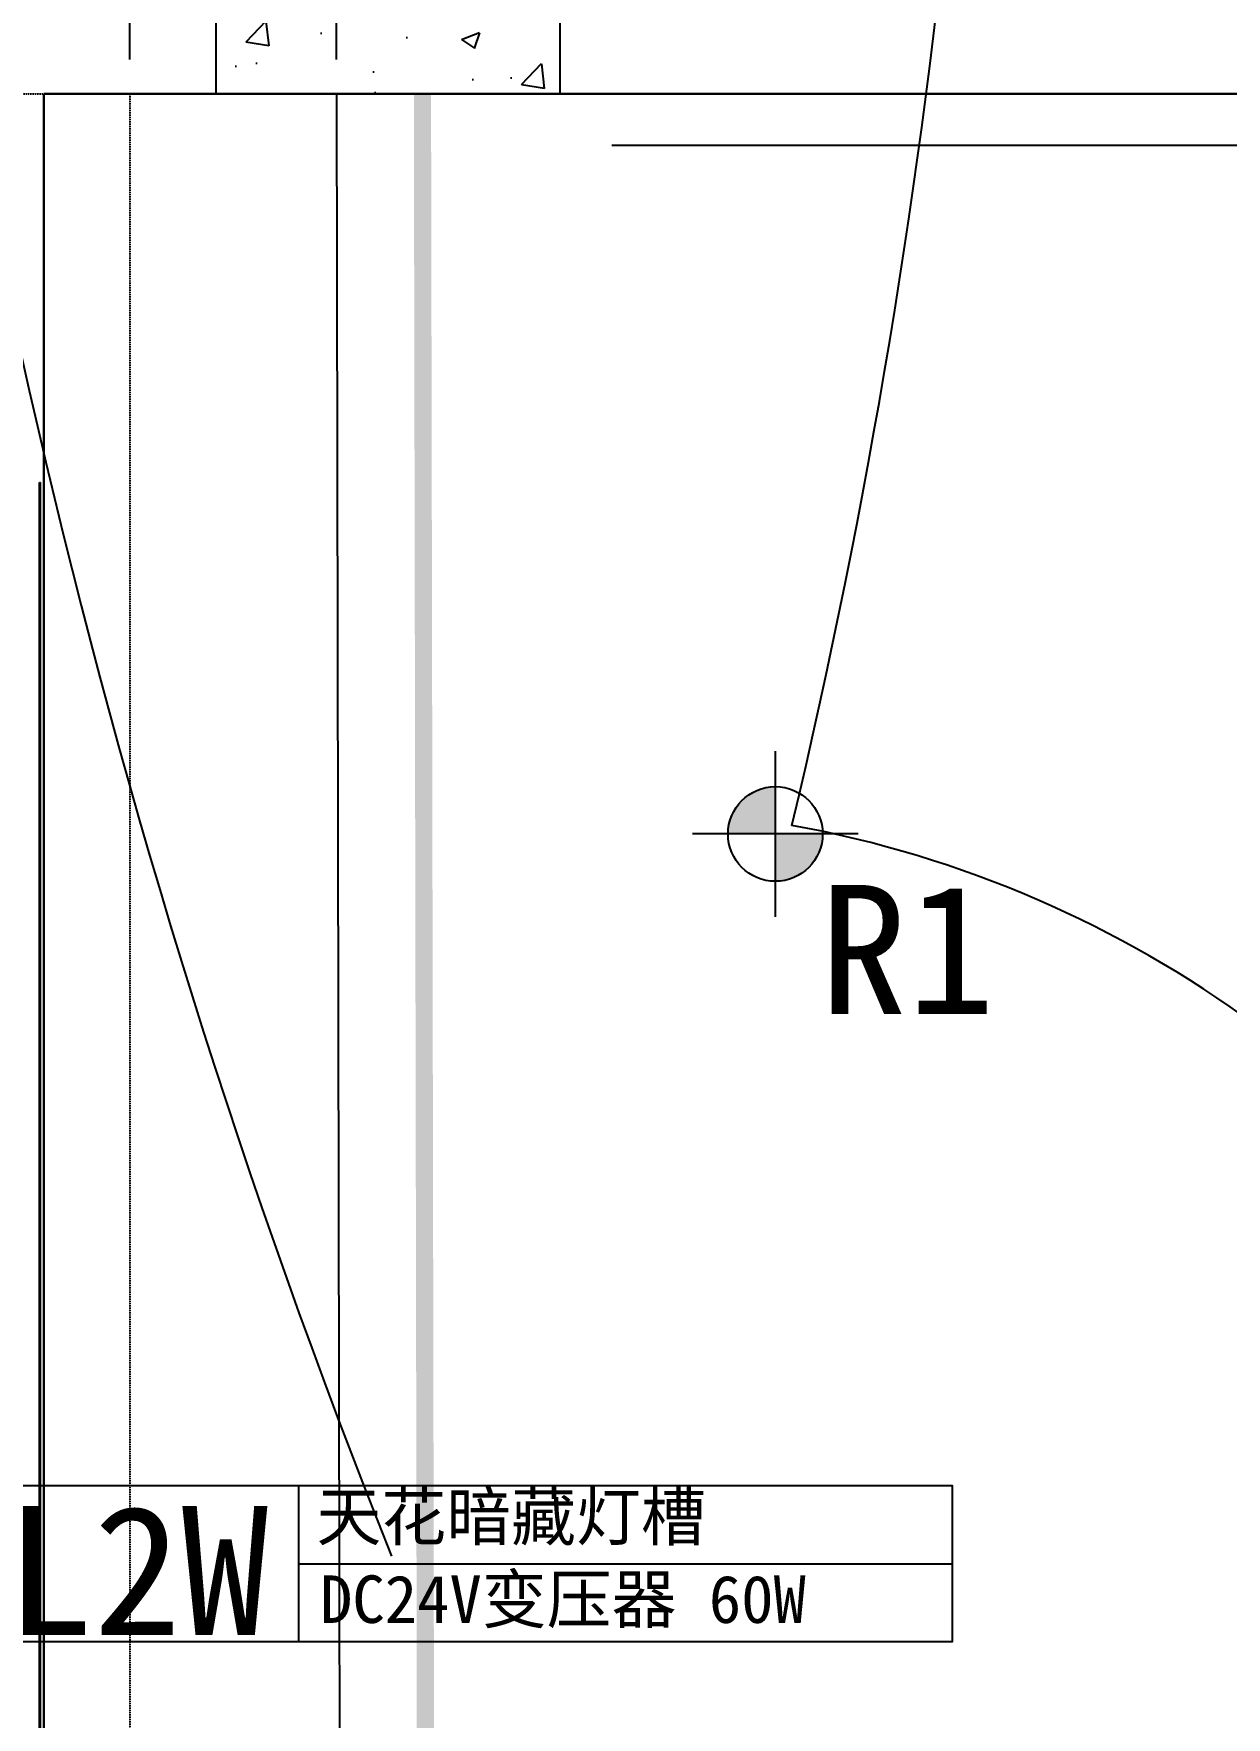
# Model space of a CAD drawing. Extents: x 11992 to 29481, y -6727 to 6811.
# Drawn here: x 17294 to 17987, y 2687 to 3665 of the extents above; entities that cross this region are included whole.
import ezdxf

# ---------------------------------------------------------------- set-up
doc = ezdxf.new("R2010")
doc.units = 0
doc.header["$MEASUREMENT"] = 0
doc.linetypes.add('DASHED', pattern=[19.05, 12.7, -6.35])
doc.layers.get('0').update_dxf_attribs({"color": 8, "linetype": 'CONTINUOUS'})
doc.layers.get('Defpoints').update_dxf_attribs({"color": 8, "linetype": 'CONTINUOUS'})
for name, color, linetype in [('DQ-BEAM-DASH', 8, 'DASHED'), ('DQ-GZ', 8, 'CONTINUOUS'), ('E_WINDOW', 8, 'CONTINUOUS'), ('FF-FINISH【完成面】', 8, 'CONTINUOUS'), ('RC-FIN', 8, 'CONTINUOUS'), ('WALL', 8, 'CONTINUOUS'), ('zoylight 2射灯', 1, 'CONTINUOUS'), ('zoylight 3编号', 7, 'CONTINUOUS'), ('zoylight 4标注', 9, 'CONTINUOUS'), ('zoylight 5回路', 4, 'CONTINUOUS')]:
    doc.layers.add(name, color=color, linetype=linetype)
doc.layers.add('zoylight 1灯带', color=1, linetype='CONTINUOUS', lineweight=30)
doc.styles.add('CCD-DIM', font='archs.shx', dxfattribs={"width": 0.8})
doc.styles.add('TFB MS 3mm at 1 to 25', font='arial.ttf', dxfattribs={"height": 75})
doc.styles.add('XZC', font='SIMPLEX.SHX', dxfattribs={"width": 0.7, "bigfont": 'hztxt.shx'})
doc.linetypes.add('LED_LINE', pattern='A,12.7,-5.08,["LED",XZC,S=2.54,R=0,X=-2.54,Y=-1.27],-6.35', length=24.13)
doc.dimstyles.new('zoylight_DIM_40', dxfattribs={"dimscale": 40, "dimtxt": 1.9, "dimasz": 0.4, "dimexe": 0.5, "dimexo": 0.5, "dimgap": 0.5, "dimtad": 1, "dimdec": 0, "dimrnd": 5, "dimzin": 12, "dimdsep": 46, "dimtxsty": 'CCD-DIM', "dimblk": 'CCD_Dimension_Tick', "dimcen": 0.125, "dimclrd": 44, "dimclre": 44, "dimclrt": 50, "dimadec": 0, "dimazin": 0, "dimtfac": 1, "dimtdec": 0, "dimtmove": 2, "dimatfit": 3, "dimldrblk": 'CCD_Leader_Dot', "dimfxl": 0, "dimtvp": 1, "dimtolj": 1, "dimtzin": 0, "dimarcsym": 0})

# ---------------------------------------------------------------- blocks, each defined once
blk = doc.blocks.new('A$C00F337EA')
h = blk.add_hatch()
h.set_pattern_fill('混凝土', color=9, scale=15, style=0)
h.set_pattern_definition([(50, (-276058.3, -137012.36), (107.589027, -9.41282), [11.25, -123.75]), (355, (-276058.3, -137012.36), (-20.8127, 112.82882), [9, -99]), (100.4514, (-276049.33, -137013.15), (86.776407, 103.41593), [9.56103, -105.171317]), (46.1842, (-276058.3, -136982.36), (160.08616, -24.82785), [16.875, -185.625]), (96.6356, (-276044.96, -136984.43), (140.199406, 146.11768), [14.34154, -157.75695]), (351.1842, (-276058.3, -136982.36), (140.19929, 146.11779), [13.5, -148.5]), (21, (-276043.3, -136989.86), (89.536058, -60.392834), [11.25, -123.75]), (326, (-276043.3, -136989.86), (36.4973, 108.772507), [9, -99]), (71.4514, (-276035.84, -136994.9), (126.033394, 48.379575), [9.56103, -105.171317]), (37.5, (-276058.3, -137012.364), (1.8239783, 49.934078), [0, -97.8, 0, -100.5, 0, -99.375]), (7.5, (-276058.3, -137012.364), (39.460431, 59.161757), [0, -57.3, 0, -95.55, 0, -37.875]), (327.5, (-276091.75, -137012.364), (80.0733654, -3.383231), [0, -37.5, 0, -117, 0, -155.25]), (317.5, (-276106.75, -137012.364), (87.477925, 15.015747), [0, -48.75, 0, -77.7, 0, -110.25])])
h.paths.add_polyline_path([(4600, 800), (4800, 800), (4800, 600), (4600, 600)])
at = {"layer": 'DQ-GZ'}
blk.add_lwpolyline([(4800, 800), (4600, 800), (4600, 600), (4800, 600)], close=True, dxfattribs=at)
blk = doc.blocks.new('MB-B')
at = {"layer": 'DQ-BEAM-DASH', "ltscale": 0.01}
for p, q in [((-15700, 8000), (-11400, 8000)), ((-12750, 8000), (-12750, 5000))]:
    blk.add_line(p, q, dxfattribs=at)
blk = doc.blocks.new('嵌入式射灯55')
at = {"layer": 'zoylight 2射灯'}
h = blk.add_hatch(color=256, dxfattribs=at)
h.dxf.hatch_style = 1
h.paths.add_polyline_path([(0, 0), (0, 27.5, 0.4142136), (-27.5, 0)])
h.paths.add_polyline_path([(0, -27.5, 0.4142136), (27.5, 0), (0, 0)])
for p, q in [((0, -48.125), (0, 48.125)), ((48.125, 0), (-48.125, 0))]:
    blk.add_line(p, q, dxfattribs=at)
blk.add_circle((0, 0), 27.5, dxfattribs=at)
blk = doc.blocks.new('CCD_Dimension_Tick')
at = {"color": 0, "linetype": 'ByBlock'}
for p, q in [((-1.091, 0), (0, 0)), ((0, 0), (1.091, 0))]:
    blk.add_line(p, q, dxfattribs=at)
at = {"color": 0, "linetype": 'Continuous', "const_width": 0.608}
blk.add_lwpolyline([(-0.61, -0.61), (0.61, 0.61)], dxfattribs=at)
blk = doc.blocks.new('*D139')
at = {"layer": 'Defpoints', "color": 0, "linetype": 'Continuous'}
for p in [(17469.62, 3693.91), (17349.62, 3630.55), (17469.62, 3630.55)]:
    blk.add_point(p, dxfattribs=at)
at = {"layer": 'zoylight 4标注', "color": 44, "lineweight": -2}
for p, q in [((17349.62, 3650.55), (17349.62, 3713.91)), ((17365.62, 3693.91), (17453.62, 3693.91))]:
    blk.add_line(p, q, dxfattribs=at)
at = {"layer": 'zoylight 4标注', "color": 44, "linetype": 'Continuous', "lineweight": -2}
blk.add_line((17469.62, 3650.55), (17469.62, 3713.91), dxfattribs=at)
at = {"layer": 'zoylight 4标注', "color": 44, "linetype": 'Continuous', "lineweight": -2, "xscale": 16, "yscale": 16, "zscale": 16, "rotation": 180}
blk.add_blockref('CCD_Dimension_Tick', (17349.62, 3693.91), dxfattribs=at)
at = {"layer": 'zoylight 4标注', "color": 44, "linetype": 'Continuous', "lineweight": -2, "xscale": 16, "yscale": 16, "zscale": 16}
blk.add_blockref('CCD_Dimension_Tick', (17469.62, 3693.91), dxfattribs=at)
at = {"layer": 'zoylight 4标注', "color": 50, "linetype": 'Continuous', "insert": (17409.62, 3781.91), "char_height": 76, "attachment_point": 5, "style": 'CCD-DIM'}
blk.add_mtext('\\A1;120', dxfattribs=at)
blk = doc.blocks.new('CCD_Leader_Dot')
at = {"color": 0, "linetype": 'ByBlock'}
blk.add_line((-5, 0), (-10, 0), dxfattribs=at)
at = {"color": 0, "linetype": 'ByBlock', "const_width": 5}
blk.add_lwpolyline([(-2.5, 0, 1), (2.5, 0, 1)], format="xyb", close=True, dxfattribs=at)
blk = doc.blocks.new('dfddd')
for p, q in [((0, 90.49), (0, 0)), ((0, 45.25), (380.17, 45.25))]:
    blk.add_line(p, q)
blk.add_lwpolyline([(-233.26, 0), (380.17, 0), (380.17, 90.49), (-233.26, 90.49)], close=True)

msp = doc.modelspace()

# ---------------------------------------------------------------- linework, layer by layer
for p, q in [((17299.62, 1800.6, 559.57), (17299.64, 3630.6, 559.57)), ((17299.62, 1800.6, 429.57), (17299.64, 3630.6, 429.57)), ((17299.62, 1800.6, 429.57), (17299.64, 3630.6, 429.57)), ((17299.62, 1800.6, -40.43), (17299.64, 3630.6, -40.43)), ((17299.64, 3630.6, 559.57), (17299.62, 1800.6, 559.57)), ((17299.62, 1800.6, -2440.43), (17299.64, 3630.6, -2440.43)), ((17299.62, 1800.6, -2440.43), (17299.64, 3630.6, -2440.43)), ((17299.62, 1800.6, -2640.43), (17299.64, 3630.6, -2640.43)), ((17299.64, 3630.6, 559.57), (17599.62, 3630.6, 559.57)), ((17599.62, 3630.6, 429.57), (17299.64, 3630.6, 429.57)), ((17299.64, 3630.6, 559.57), (17299.64, 3630.6, 429.57)), ((17599.62, 3630.6, 429.57), (17299.64, 3630.6, 429.57)), ((17599.62, 3630.6, -40.43), (17299.64, 3630.6, -40.43)), ((17299.64, 3630.6, 429.57), (17299.64, 3630.6, -40.43)), ((17599.62, 3630.6, 559.57), (17299.64, 3630.6, 559.57)), ((17599.62, 3630.6, -2440.43), (17299.64, 3630.6, -2440.43)), ((17299.64, 3630.6, 559.57), (17299.64, 3630.6, -2440.43)), ((17599.62, 3630.6, -2440.43), (17299.64, 3630.6, -2440.43)), ((17599.62, 3630.6, -2640.43), (17299.64, 3630.6, -2640.43)), ((17299.64, 3630.6, -2440.43), (17299.64, 3630.6, -2640.43)), ((17599.62, 3630.6, 559.57), (17599.62, 3630.6, 429.57)), ((17599.62, 3630.6, 429.57), (17599.62, 3630.6, -40.43)), ((17599.62, 3630.6, -2440.43), (18449.61, 3630.6, -2440.43)), ((17599.62, 3630.6, -2440.43), (17599.62, 3630.6, -1860.43)), ((18449.61, 3630.6, -1860.43), (17599.62, 3630.6, -1860.43)), ((17599.62, 3630.6, 559.57), (17599.62, 3630.6, -2440.43)), ((17599.62, 3630.6, -2440.43), (17599.62, 3630.6, -2640.43)), ((17297.04, 2604.6, -2461.42), (17297.04, 3404.6, -2461.42)), ((17297.04, 3404.6, -2461.42), (17297.63, 3404.6, -2441.43)), ((17297.63, 3404.6, -2461.43), (17297.63, 3404.6, -2441.43)), ((17297.63, 2604.6, -2441.43), (17297.63, 3404.6, -2441.43))]:
    msp.add_line(p, q)
msp.add_lwpolyline([(17469.62, 3630.55), (17472.92, 1804.6)])
at = {"layer": 'DQ-GZ'}
msp.add_lwpolyline([(17599.62, 3830.55), (17399.62, 3830.55), (17399.62, 3630.55), (17599.62, 3630.55)], close=True, dxfattribs=at)
at = {"layer": 'FF-FINISH【完成面】', "linetype": 'ByBlock'}
msp.add_line((18519.61, 3600.55), (17629.62, 3600.55, 0), dxfattribs=at)
at = {"layer": 'RC-FIN', "linetype": 'ByBlock'}
msp.add_line((18419.61, 3600.55), (17629.62, 3600.55), dxfattribs=at)
at = {"layer": 'WALL'}
for p in [(17299.62, 1800.55), (17399.61, 3630.55)]:
    msp.add_line(p, (17299.63, 3630.55), dxfattribs=at)
at = {"layer": 'zoylight 1灯带', "linetype": 'LED_LINE', "ltscale": 20, "const_width": 10}
msp.add_lwpolyline([(17519.62, 3630.55), (17522.92, 1804.6)], dxfattribs=at)
at = {"layer": 'zoylight 5回路', "linetype": 'Continuous'}
for centre, radius, start, end in [((21681.15, 4451.45), 4501.06, 166.82296, 201.78751), ((13701.3, 4165.09), 4145.7, 346.61503, 18.25839), ((14474.64, 3986.7), 4320.53, 318.70368, 19.63303), ((17618.27, 2564.52), 651.3, 335.58119, 79.73024)]:
    msp.add_arc(centre, radius, start, end, dxfattribs=at)

# ---------------------------------------------------------------- block references
msp.add_blockref('MB-B', (30099.61, -4369.45))
at = {"layer": 'E_WINDOW'}
msp.add_blockref('A$C00F337EA', (12799.61, 3030.55), dxfattribs=at)
at = {"layer": 'zoylight 2射灯'}
msp.add_blockref('嵌入式射灯55', (17724.72, 3200.41, 0), dxfattribs=at)
at = {"layer": 'zoylight 3编号'}
msp.add_blockref('dfddd', (17447.56, 2731.07), dxfattribs=at)

# ---------------------------------------------------------------- texts
at = {"layer": 'zoylight 3编号', "attachment_point": 1, "style": 'TFB MS 3mm at 1 to 25'}
for s, insert, char_height, width in [('{\\fSimHei|b0|i0|c134|p49;R1}', (17750.36, 3170.81, 0), 75, 104.7704), ('{\\fSimHei|b0|i0|c134|p49;天花暗藏灯槽}', (17458, 2817.69), 27.648, 256.8558), ('{\\fSimHei|b0|i0|c134|p49;\\W0.95494; \\W1;L2W}', (17228.6, 2809.86), 75, 206.1375), ('{\\fSimHei|b0|i0|c134|p49;\\C1;DC24V变压器 60W }', (17460.07, 2769.57), 27.648, 315.1091)]:
    msp.add_mtext(s, dxfattribs=dict(at, insert=insert, char_height=char_height, width=width))

# ---------------------------------------------------------------- dimensions: what is measured, and where the dimension line sits
at = {"layer": 'zoylight 4标注', "linetype": 'Continuous'}
dim = msp.add_aligned_dim(p1=(17349.62, 3630.55), p2=(17469.62, 3630.55), distance=63.36, dimstyle='zoylight_DIM_40', dxfattribs=at)
dim.commit()
dim.dimension.update_dxf_attribs({"geometry": '*D139', "text_midpoint": (17409.62, 3781.91)})

doc.saveas('drawing.dxf')
